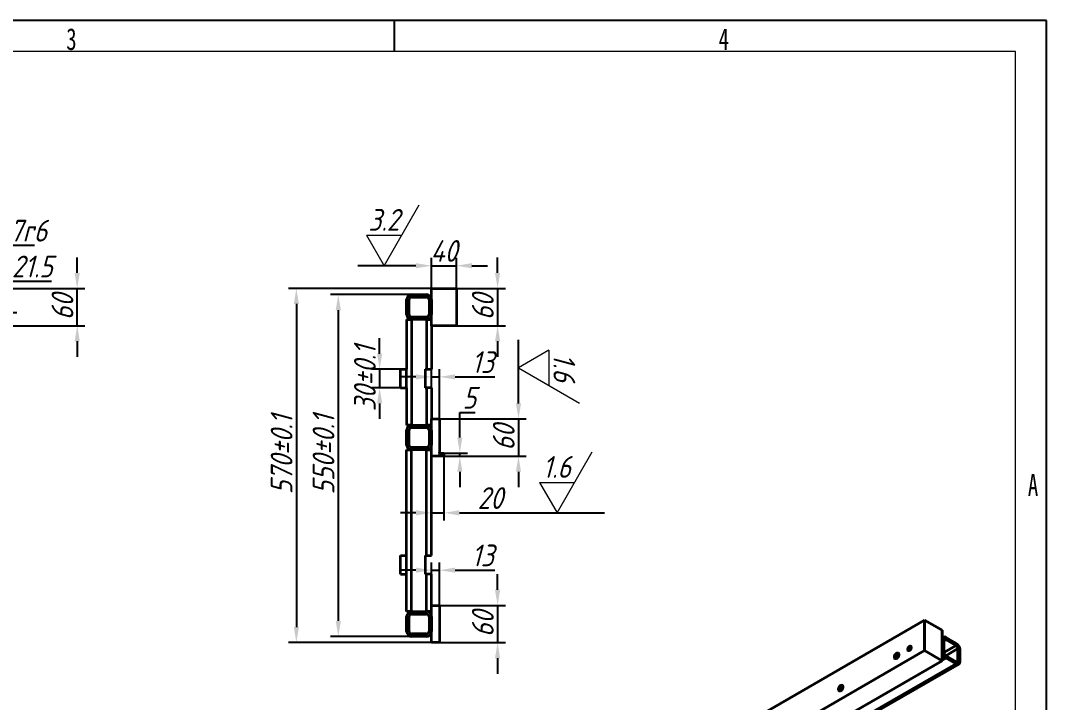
# Model space of a CAD drawing. Header units: millimetres. Extents: x 0 to 420, y 0 to 297.
# Drawn here: x 254.9 to 420, y 187.3 to 297 of the extents above; entities that cross this region are included whole.
import ezdxf
from ezdxf.enums import TextEntityAlignment as Align

# ---------------------------------------------------------------- set-up
doc = ezdxf.new("R2010")
doc.units = ezdxf.units.MM
doc.header["$PDSIZE"] = -1
for name, color, linetype in [('10', 7, 'Continuous'), ('5', 7, 'Continuous'), ('9', 7, 'Continuous')]:
    doc.layers.add(name, color=color, linetype=linetype)
doc.layers.add('标注层', color=4, linetype='Continuous', lineweight=15)
doc.layers.add('轮廓实线层', color=7, linetype='Continuous', lineweight=40)
doc.styles.add('Annotative', font='ARIAL.TTF')
doc.styles.add('SLDTEXTSTYLE0', font='TXT', dxfattribs={"width": 0.7})
doc.styles.get("Standard").update_dxf_attribs({"font": 'gbeitc.shx', "height": 3.5})
doc.dimstyles.new('ISO-25', dxfattribs={"dimtxt": 3.5, "dimasz": 2.5, "dimexe": 1.25, "dimexo": 0, "dimtad": 1, "dimtoh": 1, "dimdec": 1, "dimlfac": 10, "dimdsep": 46, "dimtxsty": 'Standard', "dimcen": 2.5, "dimadec": 0, "dimazin": 0, "dimtfac": 1, "dimtdec": 1, "dimtmove": 0, "dimatfit": 3, "dimfxl": 1, "dimarcsym": 0})
doc.dimstyles.new('对称偏差ISO-25', dxfattribs={"dimtxt": 3.5, "dimasz": 2.5, "dimexe": 1.25, "dimexo": 0, "dimtad": 1, "dimtoh": 1, "dimdec": 1, "dimlfac": 10, "dimdsep": 46, "dimtxsty": 'Standard', "dimcen": 2.5, "dimadec": 0, "dimazin": 0, "dimtol": 1, "dimtp": 0.1, "dimtm": 0.1, "dimtfac": 1, "dimtdec": 1, "dimtmove": 0, "dimatfit": 3, "dimfxl": 1, "dimarcsym": 0})

# ---------------------------------------------------------------- blocks, each defined once
blk = doc.blocks.new('_D_10')
at = {"layer": 'Defpoints', "color": 0, "lineweight": -3, "transparency": 16777216}
for p in [(239.45, 249.66), (239.54, 250.42)]:
    blk.add_point(p, dxfattribs=at)
at = {"layer": '标注层', "color": 0, "lineweight": -2, "transparency": 16777216}
for p, q in [((240.81, 260.8), (239.85, 252.91)), ((257.12, 260.8), (240.81, 260.8)), ((239.45, 249.66), (239.54, 250.42)), ((239.14, 247.18), (238.84, 244.7))]:
    blk.add_line(p, q, dxfattribs=at)
at = {"layer": '标注层', "color": 0, "lineweight": -3, "transparency": 16777216}
for points in [[(239.43, 252.96), (240.26, 252.85), (239.54, 250.42)], [(238.73, 247.23), (239.56, 247.13), (239.45, 249.66)]]:
    blk.add_solid(points, dxfattribs=at)
at = {"layer": '标注层', "color": 0, "transparency": 16777216, "insert": (241.59, 264.93), "char_height": 3.5, "attachment_point": 1}
blk.add_mtext('8X∅7.7r6', dxfattribs=at)
blk = doc.blocks.new('_D_13')
at = {"layer": 'Defpoints', "color": 0, "transparency": 16777216}
for p in [(240.13, 250.04), (242.93, 247.89), (253.05, 247.89)]:
    blk.add_point(p, dxfattribs=at)
at = {"layer": '标注层', "color": 0, "lineweight": -2, "transparency": 16777216}
for p, q in [((253.05, 252.54), (253.05, 255.04)), ((253.05, 255.04), (259.87, 255.04)), ((240.13, 250.04), (254.3, 250.04)), ((253.05, 247.89), (253.05, 250.04)), ((242.93, 247.89), (254.3, 247.89)), ((253.05, 245.39), (253.05, 242.89))]:
    blk.add_line(p, q, dxfattribs=at)
at = {"layer": '标注层', "color": 0, "transparency": 16777216}
for points in [[(252.63, 252.54), (253.46, 252.54), (253.05, 250.04)], [(252.63, 245.39), (253.46, 245.39), (253.05, 247.89)]]:
    blk.add_solid(points, dxfattribs=at)
at = {"layer": '标注层', "color": 0, "transparency": 16777216, "insert": (256.77, 259.17), "char_height": 3.5, "attachment_point": 2}
blk.add_mtext('21.5', dxfattribs=at)
blk = doc.blocks.new('_D_23')
at = {"layer": 'Defpoints', "color": 0, "lineweight": -3, "transparency": 16777216}
for p in [(317.82, 252.89), (306.02, 197.89), (317.82, 197.89)]:
    blk.add_point(p, dxfattribs=at)
at = {"layer": '标注层', "color": 0, "lineweight": -2, "transparency": 16777216}
for p, q in [((317.82, 252.89), (304.77, 252.89)), ((306.02, 250.39), (306.02, 200.39)), ((317.82, 197.89), (304.77, 197.89))]:
    blk.add_line(p, q, dxfattribs=at)
at = {"layer": '标注层', "color": 0, "lineweight": -3, "transparency": 16777216}
for points in [[(305.6, 250.39), (306.44, 250.39), (306.02, 252.89)], [(305.6, 200.39), (306.44, 200.39), (306.02, 197.89)]]:
    blk.add_solid(points, dxfattribs=at)
at = {"layer": '标注层', "color": 0, "transparency": 16777216, "insert": (301.9, 227.13), "char_height": 3.5, "attachment_point": 2, "rotation": 90}
blk.add_mtext('550±0.1', dxfattribs=at)
blk = doc.blocks.new('_D_24')
at = {"layer": 'Defpoints', "color": 0, "lineweight": -3, "transparency": 16777216}
for p in [(325.02, 253.89), (299.27, 196.89), (322.32, 196.89)]:
    blk.add_point(p, dxfattribs=at)
at = {"layer": '标注层', "color": 0, "lineweight": -2, "transparency": 16777216}
for p, q in [((325.02, 253.89), (298.02, 253.89)), ((299.27, 251.39), (299.27, 199.39)), ((322.32, 196.89), (298.02, 196.89))]:
    blk.add_line(p, q, dxfattribs=at)
at = {"layer": '标注层', "color": 0, "lineweight": -3, "transparency": 16777216}
for points in [[(298.86, 251.39), (299.69, 251.39), (299.27, 253.89)], [(298.86, 199.39), (299.69, 199.39), (299.27, 196.89)]]:
    blk.add_solid(points, dxfattribs=at)
at = {"layer": '标注层', "color": 0, "transparency": 16777216, "insert": (295.15, 227.13), "char_height": 3.5, "attachment_point": 2, "rotation": 90}
blk.add_mtext('570±0.1', dxfattribs=at)
blk = doc.blocks.new('_D_25')
at = {"layer": 'Defpoints', "color": 0, "transparency": 16777216}
for p in [(325.02, 253.89), (325.02, 247.89), (331.66, 247.89)]:
    blk.add_point(p, dxfattribs=at)
at = {"layer": '标注层', "color": 0, "lineweight": -2, "transparency": 16777216}
for p, q in [((331.66, 256.39), (331.66, 258.89)), ((325.02, 253.89), (332.91, 253.89)), ((331.66, 253.89), (331.66, 247.89)), ((325.02, 247.89), (332.91, 247.89)), ((331.66, 245.39), (331.66, 242.89))]:
    blk.add_line(p, q, dxfattribs=at)
at = {"layer": '标注层', "color": 0, "transparency": 16777216}
for points in [[(331.24, 256.39), (332.08, 256.39), (331.66, 253.89)], [(331.24, 245.39), (332.08, 245.39), (331.66, 247.89)]]:
    blk.add_solid(points, dxfattribs=at)
at = {"layer": '标注层', "color": 0, "transparency": 16777216, "insert": (327.53, 250.89), "char_height": 3.5, "attachment_point": 2, "rotation": 90}
blk.add_mtext('60', dxfattribs=at)
blk = doc.blocks.new('_D_26')
at = {"layer": 'Defpoints', "color": 0, "lineweight": -3, "transparency": 16777216}
for p in [(316.02, 240.89), (312.67, 237.89), (316.02, 237.89)]:
    blk.add_point(p, dxfattribs=at)
at = {"layer": '标注层', "color": 0, "lineweight": -2, "transparency": 16777216}
for p, q in [((312.67, 243.39), (312.67, 245.89)), ((316.02, 240.89), (311.42, 240.89)), ((312.67, 240.89), (312.67, 237.89)), ((316.02, 237.89), (311.42, 237.89)), ((312.67, 235.39), (312.67, 232.89))]:
    blk.add_line(p, q, dxfattribs=at)
at = {"layer": '标注层', "color": 0, "lineweight": -3, "transparency": 16777216}
for points in [[(312.26, 243.39), (313.09, 243.39), (312.67, 240.89)], [(312.26, 235.39), (313.09, 235.39), (312.67, 237.89)]]:
    blk.add_solid(points, dxfattribs=at)
at = {"layer": '标注层', "color": 0, "transparency": 16777216, "insert": (308.55, 239.39), "char_height": 3.5, "attachment_point": 2, "rotation": 90}
blk.add_mtext('30±0.1', dxfattribs=at)
blk = doc.blocks.new('_D_27')
at = {"layer": 'Defpoints', "color": 0, "transparency": 16777216}
for p in [(322.32, 232.89), (323.02, 226.89), (335.02, 226.89)]:
    blk.add_point(p, dxfattribs=at)
at = {"layer": '标注层', "color": 0, "lineweight": -2, "transparency": 16777216}
for p, q in [((335.02, 235.39), (335.02, 237.89)), ((322.32, 232.89), (336.27, 232.89)), ((335.02, 232.89), (335.02, 226.89)), ((323.02, 226.89), (336.27, 226.89)), ((335.02, 224.39), (335.02, 221.89))]:
    blk.add_line(p, q, dxfattribs=at)
at = {"layer": '标注层', "color": 0, "transparency": 16777216}
for points in [[(334.6, 235.39), (335.44, 235.39), (335.02, 232.89)], [(334.6, 224.39), (335.44, 224.39), (335.02, 226.89)]]:
    blk.add_solid(points, dxfattribs=at)
at = {"layer": '标注层', "color": 0, "transparency": 16777216, "insert": (330.9, 229.89), "char_height": 3.5, "attachment_point": 2, "rotation": 90}
blk.add_mtext('60', dxfattribs=at)
blk = doc.blocks.new('_D_28')
at = {"layer": 'Defpoints', "color": 0, "transparency": 16777216}
for p in [(322.32, 202.89), (322.32, 196.89), (331.66, 196.89)]:
    blk.add_point(p, dxfattribs=at)
at = {"layer": '标注层', "color": 0, "lineweight": -2, "transparency": 16777216}
for p, q in [((331.66, 205.39), (331.66, 207.89)), ((322.32, 202.89), (332.91, 202.89)), ((331.66, 202.89), (331.66, 196.89)), ((322.32, 196.89), (332.91, 196.89)), ((331.66, 194.39), (331.66, 191.89))]:
    blk.add_line(p, q, dxfattribs=at)
at = {"layer": '标注层', "color": 0, "transparency": 16777216}
for points in [[(331.24, 205.39), (332.08, 205.39), (331.66, 202.89)], [(331.24, 194.39), (332.08, 194.39), (331.66, 196.89)]]:
    blk.add_solid(points, dxfattribs=at)
at = {"layer": '标注层', "color": 0, "transparency": 16777216, "insert": (327.53, 199.89), "char_height": 3.5, "attachment_point": 2, "rotation": 90}
blk.add_mtext('60', dxfattribs=at)
blk = doc.blocks.new('_D_29')
at = {"layer": 'Defpoints', "color": 0, "transparency": 16777216}
for p in [(325.02, 257.54), (321.02, 253.89), (325.02, 253.89)]:
    blk.add_point(p, dxfattribs=at)
at = {"layer": '标注层', "color": 0, "lineweight": -2, "transparency": 16777216}
for p, q in [((321.02, 253.89), (321.02, 258.79)), ((325.02, 253.89), (325.02, 258.79)), ((318.52, 257.54), (316.02, 257.54)), ((321.02, 257.54), (325.02, 257.54)), ((327.52, 257.54), (330.02, 257.54))]:
    blk.add_line(p, q, dxfattribs=at)
at = {"layer": '标注层', "color": 0, "transparency": 16777216}
for points in [[(318.52, 257.96), (318.52, 257.13), (321.02, 257.54)], [(327.52, 257.96), (327.52, 257.13), (325.02, 257.54)]]:
    blk.add_solid(points, dxfattribs=at)
at = {"layer": '标注层', "color": 0, "transparency": 16777216, "insert": (323.02, 261.67), "char_height": 3.5, "attachment_point": 2}
blk.add_mtext('40', dxfattribs=at)
blk = doc.blocks.new('_D_30')
at = {"layer": 'Defpoints', "color": 0, "lineweight": -3, "transparency": 16777216}
for p in [(322.32, 239.66), (321.02, 232.89), (322.32, 232.89)]:
    blk.add_point(p, dxfattribs=at)
at = {"layer": '标注层', "color": 0, "lineweight": -2, "transparency": 16777216}
for p, q in [((318.52, 239.66), (316.02, 239.66)), ((321.02, 232.89), (321.02, 240.91)), ((321.02, 239.66), (322.32, 239.66)), ((322.32, 232.89), (322.32, 240.91)), ((324.82, 239.66), (331.2, 239.66))]:
    blk.add_line(p, q, dxfattribs=at)
at = {"layer": '标注层', "color": 0, "lineweight": -3, "transparency": 16777216}
for points in [[(318.52, 240.07), (318.52, 239.24), (321.02, 239.66)], [(324.82, 240.07), (324.82, 239.24), (322.32, 239.66)]]:
    blk.add_solid(points, dxfattribs=at)
at = {"layer": '标注层', "color": 0, "transparency": 16777216, "insert": (329.26, 243.78), "char_height": 3.5, "attachment_point": 2}
blk.add_mtext('13', dxfattribs=at)
blk = doc.blocks.new('_D_31')
at = {"layer": 'Defpoints', "color": 0, "lineweight": -3, "transparency": 16777216}
for p in [(321.02, 226.89), (323.02, 226.89), (321.02, 217.78)]:
    blk.add_point(p, dxfattribs=at)
at = {"layer": '标注层', "color": 0, "lineweight": -2, "transparency": 16777216}
for p, q in [((321.02, 226.89), (321.02, 216.53)), ((323.02, 226.89), (323.02, 216.53)), ((318.52, 217.78), (316.02, 217.78)), ((321.02, 217.78), (323.02, 217.78)), ((325.52, 217.78), (332.92, 217.78))]:
    blk.add_line(p, q, dxfattribs=at)
at = {"layer": '标注层', "color": 0, "lineweight": -3, "transparency": 16777216}
for points in [[(318.52, 218.2), (318.52, 217.37), (321.02, 217.78)], [(325.52, 218.2), (325.52, 217.37), (323.02, 217.78)]]:
    blk.add_solid(points, dxfattribs=at)
at = {"layer": '标注层', "color": 0, "transparency": 16777216, "insert": (330.47, 221.91), "char_height": 3.5, "attachment_point": 2}
blk.add_mtext('20', dxfattribs=at)
blk = doc.blocks.new('_D_32')
at = {"layer": 'Defpoints', "color": 0, "lineweight": -3, "transparency": 16777216}
for p in [(323.02, 227.39), (323.02, 226.89), (325.58, 226.89)]:
    blk.add_point(p, dxfattribs=at)
at = {"layer": '标注层', "color": 0, "lineweight": -2, "transparency": 16777216}
for p, q in [((325.58, 229.89), (325.58, 233.92)), ((325.58, 233.92), (328.03, 233.92)), ((323.02, 227.39), (326.83, 227.39)), ((323.02, 226.89), (326.83, 226.89)), ((325.58, 226.89), (325.58, 227.39)), ((325.58, 224.39), (325.58, 221.89))]:
    blk.add_line(p, q, dxfattribs=at)
at = {"layer": '标注层', "color": 0, "lineweight": -3, "transparency": 16777216}
for points in [[(325.17, 229.89), (326, 229.89), (325.58, 227.39)], [(325.17, 224.39), (326, 224.39), (325.58, 226.89)]]:
    blk.add_solid(points, dxfattribs=at)
at = {"layer": '标注层', "color": 0, "transparency": 16777216, "insert": (327.12, 238.05), "char_height": 3.5, "attachment_point": 2}
blk.add_mtext('5', dxfattribs=at)
blk = doc.blocks.new('_D_33')
at = {"layer": 'Defpoints', "color": 0, "lineweight": -3, "transparency": 16777216}
for p in [(322.32, 208.55), (321.02, 202.89), (322.32, 202.89)]:
    blk.add_point(p, dxfattribs=at)
at = {"layer": '标注层', "color": 0, "lineweight": -2, "transparency": 16777216}
for p, q in [((321.02, 202.89), (321.02, 209.8)), ((322.32, 202.89), (322.32, 209.8)), ((318.52, 208.55), (316.02, 208.55)), ((321.02, 208.55), (322.32, 208.55)), ((324.82, 208.55), (331.2, 208.55))]:
    blk.add_line(p, q, dxfattribs=at)
at = {"layer": '标注层', "color": 0, "lineweight": -3, "transparency": 16777216}
for points in [[(318.52, 208.97), (318.52, 208.14), (321.02, 208.55)], [(324.82, 208.97), (324.82, 208.14), (322.32, 208.55)]]:
    blk.add_solid(points, dxfattribs=at)
at = {"layer": '标注层', "color": 0, "transparency": 16777216, "insert": (329.26, 212.68), "char_height": 3.5, "attachment_point": 2}
blk.add_mtext('13', dxfattribs=at)
blk = doc.blocks.new('*D60')
at = {"layer": 'Defpoints', "color": 0, "transparency": 16777216}
for p in [(242.93, 253.89), (264, 253.89), (242.93, 247.89)]:
    blk.add_point(p, dxfattribs=at)
at = {"layer": '标注层', "color": 0, "lineweight": -2, "transparency": 16777216}
for p, q in [((264, 256.39), (264, 258.89)), ((242.93, 253.89), (265.25, 253.89)), ((264, 247.89), (264, 253.89)), ((242.93, 247.89), (265.25, 247.89)), ((264, 245.39), (264, 242.89))]:
    blk.add_line(p, q, dxfattribs=at)
at = {"layer": '标注层', "color": 0, "transparency": 16777216}
for points in [[(263.58, 256.39), (264.42, 256.39), (264, 253.89)], [(263.58, 245.39), (264.42, 245.39), (264, 247.89)]]:
    blk.add_solid(points, dxfattribs=at)
at = {"layer": '标注层', "color": 0, "transparency": 16777216, "insert": (261.63, 250.89), "char_height": 3.5, "attachment_point": 5, "rotation": 90}
blk.add_mtext('60', dxfattribs=at)
blk = doc.blocks.new('表面粗糙度')
for p, q in [((0, 0), (5.66, 9.8)), ((-2.83, 4.9), (0, 0)), ((-2.83, 4.9), (2.83, 4.9))]:
    blk.add_line(p, q)
at = {"style": 'Annotative'}
blk.add_attdef('3.2', text='', height=3.5, dxfattribs=at).set_placement((-0.05, 7.38), align=Align.MIDDLE_CENTER)

msp = doc.modelspace()

# ---------------------------------------------------------------- linework, layer by layer
at = {"color": 7, "linetype": 'Continuous', "lineweight": 40}
for p, q in [((256.132, 117.236), (400.382, 200.51)), ((400.382, 200.51), (400.382, 195.611)), ((403.21, 198.877), (400.382, 200.51)), ((403.21, 193.978), (403.21, 198.877)), ((403.376, 197.774), (403.21, 197.678)), ((403.376, 197.774), (403.21, 197.678)), ((403.21, 197.407), (403.21, 195.448)), ((403.493, 197.244), (403.493, 195.284)), ((405.473, 196.754), (403.776, 197.734)), ((405.473, 196.428), (403.776, 197.407)), ((256.132, 112.337), (400.382, 195.611)), ((400.382, 195.611), (403.21, 193.978)), ((405.756, 193.978), (405.756, 195.938)), ((406.038, 193.815), (406.038, 195.775)), ((258.96, 110.704), (403.21, 193.978)), ((390.1, 184.343), (405.873, 193.449)), ((390.1, 184.343), (405.873, 193.449)), ((403.776, 194.795), (405.473, 193.815)), ((403.776, 194.468), (405.473, 193.488))]:
    msp.add_line(p, q, dxfattribs=at)
at = {"color": 8, "linetype": 'Continuous', "lineweight": 40}
for p, q in [((403.776, 197.407), (403.493, 197.244)), ((405.473, 196.428), (403.493, 195.285)), ((405.756, 195.938), (403.775, 194.795)), ((405.473, 193.488), (389.916, 184.508)), ((403.776, 194.468), (403.21, 194.141)), ((405.756, 193.978), (405.473, 193.815))]:
    msp.add_line(p, q, dxfattribs=at)
at = {"color": 7, "linetype": 'Continuous', "lineweight": 40, "flags": 128}
for points in [[(396.236, 194.973), (396.223, 195.076), (396.184, 195.155), (396.124, 195.207), (396.045, 195.225), (395.954, 195.21), (395.858, 195.162), (395.764, 195.085), (395.678, 194.985), (395.608, 194.868), (395.558, 194.744), (395.532, 194.622), (395.532, 194.511), (395.558, 194.419), (395.608, 194.353), (395.678, 194.318), (395.764, 194.316), (395.858, 194.348), (395.954, 194.411), (396.045, 194.5), (396.124, 194.61), (396.184, 194.731), (396.223, 194.855), (396.236, 194.973)], [(398.221, 196.119), (398.208, 196.209), (398.169, 196.274), (398.109, 196.309), (398.033, 196.31), (397.949, 196.276), (397.865, 196.213), (397.789, 196.124), (397.729, 196.02), (397.69, 195.91), (397.677, 195.805), (397.69, 195.715), (397.729, 195.65), (397.789, 195.615), (397.865, 195.615), (397.949, 195.648), (398.033, 195.712), (398.109, 195.8), (398.169, 195.904), (398.208, 196.014), (398.221, 196.119)], [(387.239, 189.779), (387.226, 189.882), (387.188, 189.962), (387.127, 190.013), (387.048, 190.032), (386.958, 190.017), (386.862, 189.969), (386.767, 189.892), (386.682, 189.791), (386.611, 189.675), (386.561, 189.551), (386.535, 189.429), (386.535, 189.318), (386.561, 189.225), (386.611, 189.159), (386.682, 189.124), (386.767, 189.122), (386.862, 189.154), (386.958, 189.217), (387.048, 189.307), (387.127, 189.416), (387.188, 189.538), (387.226, 189.662), (387.239, 189.779)]]:
    msp.add_lwpolyline(points, dxfattribs=at)
at = {"color": 7, "linetype": 'Continuous', "lineweight": 40}
for centre, radius, start, end in [((403.555, 197.463), 0.349, 50.79679, 189.21398), ((403.665, 197.272), 0.175, 50.79654, 189.21403), ((404.81, 195.719), 1.229, 2.60551, 57.39448), ((396.637, 194.333), 0.755, 122.09218, 177.91314), ((398.67, 195.546), 0.646, 136.35095, 163.65408), ((404.438, 195.504), 1.229, 182.60548, 237.39451), ((404.107, 195.312), 0.615, 182.60546, 237.3946), ((405.141, 195.91), 0.615, 2.60546, 57.3946), ((405.583, 193.95), 0.175, 230.79654, 9.21403), ((405.694, 193.759), 0.349, 230.79673, 9.21404), ((387.64, 189.14), 0.755, 122.08894, 177.91638)]:
    msp.add_arc(centre, radius, start, end, dxfattribs=at)
at = {"layer": '10', "color": 7}
msp.add_line((315, 297), (315, 292), dxfattribs=at)
at = {"layer": '5', "color": 7, "lineweight": 15}
for p, q in [((415, 292), (25, 292)), ((415, 5), (415, 292))]:
    msp.add_line(p, q, dxfattribs=at)
at = {"layer": '9', "color": 7}
for p, q in [((420, 297), (0, 297)), ((420, 148.5), (420, 297))]:
    msp.add_line(p, q, dxfattribs=at)
at = {"layer": '标注层', "lineweight": -3}
for p, q in [((316.021, 257.542), (309.186, 257.542)), ((335.021, 237.892), (335.021, 245.605)), ((332.917, 217.784), (348.839, 217.784))]:
    msp.add_line(p, q, dxfattribs=at)
at = {"layer": '轮廓实线层', "linetype": 'ByBlock', "lineweight": 35}
for p, q in [((317.821, 252.892), (320.221, 252.892)), ((321.021, 247.892), (321.021, 253.892)), ((321.021, 253.892), (325.021, 253.892)), ((325.021, 253.892), (325.021, 247.892)), ((317.021, 249.692), (317.021, 252.092)), ((317.421, 249.692), (317.421, 252.092)), ((317.821, 252.492), (320.221, 252.492)), ((320.621, 252.092), (320.621, 249.692)), ((321.021, 252.092), (321.021, 249.692)), ((317.021, 248.892), (317.021, 240.892)), ((317.021, 248.892), (317.821, 248.892)), ((320.221, 249.292), (317.821, 249.292)), ((320.221, 248.892), (317.821, 248.892)), ((317.821, 248.892), (317.821, 231.892)), ((320.221, 248.892), (320.221, 240.892)), ((320.221, 248.892), (321.021, 248.892)), ((321.021, 247.892), (321.021, 240.892)), ((325.021, 247.892), (321.021, 247.892)), ((316.021, 240.892), (317.021, 240.892)), ((316.021, 237.892), (316.021, 240.892)), ((317.021, 237.892), (317.021, 240.892)), ((320.021, 240.892), (320.221, 240.892)), ((320.021, 240.892), (320.021, 237.892)), ((320.221, 240.892), (321.021, 240.892)), ((316.021, 237.892), (317.021, 237.892)), ((317.021, 237.892), (317.021, 231.892)), ((320.021, 237.892), (320.221, 237.892)), ((320.221, 237.892), (320.221, 231.892)), ((321.021, 237.892), (320.221, 237.892)), ((321.021, 237.892), (321.021, 232.892)), ((321.021, 226.892), (321.021, 232.892)), ((321.021, 232.892), (322.321, 232.892)), ((322.321, 232.892), (322.321, 227.462)), ((317.821, 231.892), (317.021, 231.892)), ((317.821, 231.892), (320.221, 231.892)), ((317.821, 231.492), (320.221, 231.492)), ((321.021, 231.892), (320.221, 231.892)), ((317.021, 228.692), (317.021, 231.092)), ((317.421, 228.692), (317.421, 231.092)), ((320.621, 231.092), (320.621, 228.692)), ((321.021, 231.092), (321.021, 228.692)), ((317.021, 210.892), (317.021, 227.892)), ((317.021, 227.892), (317.821, 227.892)), ((320.221, 228.292), (317.821, 228.292)), ((320.221, 227.892), (317.821, 227.892)), ((317.821, 201.892), (317.821, 227.892)), ((320.221, 210.892), (320.221, 227.892)), ((320.221, 227.892), (321.021, 227.892)), ((321.021, 210.892), (321.021, 226.892)), ((323.021, 226.892), (321.021, 226.892)), ((322.321, 227.462), (322.215, 227.356)), ((322.215, 227.356), (322.286, 227.286)), ((322.286, 227.286), (322.392, 227.392)), ((322.321, 227.392), (322.321, 227.462)), ((322.392, 227.392), (322.321, 227.392)), ((322.392, 227.392), (323.021, 227.392)), ((323.021, 227.392), (323.021, 226.892)), ((316.021, 210.892), (317.021, 210.892)), ((316.021, 207.892), (316.021, 210.892)), ((317.021, 207.892), (317.021, 210.892)), ((320.021, 210.892), (320.221, 210.892)), ((320.021, 210.892), (320.021, 207.892)), ((320.221, 210.892), (321.021, 210.892)), ((316.021, 207.892), (317.021, 207.892)), ((317.021, 201.892), (317.021, 207.892)), ((320.021, 207.892), (320.221, 207.892)), ((320.221, 201.892), (320.221, 207.892)), ((321.021, 207.892), (320.221, 207.892)), ((321.021, 202.892), (321.021, 207.892)), ((317.821, 201.892), (317.021, 201.892)), ((317.821, 201.892), (320.221, 201.892)), ((317.821, 201.492), (320.221, 201.492)), ((321.021, 201.892), (320.221, 201.892)), ((321.021, 202.892), (322.321, 202.892)), ((321.021, 196.892), (321.021, 202.892)), ((322.321, 202.892), (322.321, 196.892)), ((317.021, 198.692), (317.021, 201.092)), ((317.421, 198.692), (317.421, 201.092)), ((320.621, 201.092), (320.621, 198.692)), ((321.021, 201.092), (321.021, 198.692)), ((320.221, 198.292), (317.821, 198.292)), ((320.221, 197.892), (317.821, 197.892)), ((322.321, 196.892), (321.021, 196.892))]:
    msp.add_line(p, q, dxfattribs=at)
for centre, radius, start, end in [((317.821, 252.092), 0.8, 90, 180), ((320.221, 252.092), 0.8, 0, 90), ((317.821, 252.092), 0.4, 90, 180), ((320.221, 252.092), 0.4, 0, 90), ((317.821, 249.692), 0.8, 180, 270), ((317.821, 249.692), 0.4, 180, 270), ((320.221, 249.692), 0.8, 270, 0), ((320.221, 249.692), 0.4, 270, 0), ((317.821, 231.092), 0.8, 90, 180), ((317.821, 231.092), 0.4, 90, 180), ((320.221, 231.092), 0.8, 0, 90), ((320.221, 231.092), 0.4, 0, 90), ((317.821, 228.692), 0.8, 180, 270), ((317.821, 228.692), 0.4, 180, 270), ((320.221, 228.692), 0.8, 270, 0), ((320.221, 228.692), 0.4, 270, 0), ((317.821, 201.092), 0.8, 90, 180), ((317.821, 201.092), 0.4, 90, 180), ((320.221, 201.092), 0.8, 0, 90), ((320.221, 201.092), 0.4, 0, 90), ((317.821, 198.692), 0.8, 180, 270), ((317.821, 198.692), 0.4, 180, 270), ((320.221, 198.692), 0.8, 270, 0), ((320.221, 198.692), 0.4, 270, 0)]:
    msp.add_arc(centre, radius, start, end, dxfattribs=at)

# ---------------------------------------------------------------- block references
at = {"layer": '标注层'}
ref = msp.add_blockref('表面粗糙度', (313.403, 257.542), dxfattribs=at)
ref.add_attrib('3.2', '3.2', dxfattribs={"layer": '0', "height": 3.5}).set_placement((313.352, 264.926), align=Align.MIDDLE_CENTER)
ref = msp.add_blockref('表面粗糙度', (335.021, 241.099), dxfattribs=dict(at, rotation=270))
ref.add_attrib('3.2', '1.6', dxfattribs={"layer": '0', "height": 3.5, "rotation": 270}).set_placement((342.405, 241.15), align=Align.MIDDLE_CENTER)
ref = msp.add_blockref('表面粗糙度', (341.231, 217.784), dxfattribs=at)
ref.add_attrib('3.2', '1.6', dxfattribs={"layer": '0', "height": 3.5}).set_placement((341.179, 225.167), align=Align.MIDDLE_CENTER)

# ---------------------------------------------------------------- texts
at = {"layer": '10', "color": 7, "char_height": 3.5, "attachment_point": 2, "style": 'SLDTEXTSTYLE0'}
for s, insert in [('3', (263.074, 295.762)), ('4', (368.063, 295.762)), ('A', (417.837, 224.012))]:
    msp.add_mtext(s, dxfattribs=dict(at, insert=insert))

# ---------------------------------------------------------------- dimensions: what is measured, and where the dimension line sits
at = {"layer": '标注层'}
dim = msp.add_diameter_dim_2p(p1=(239.448, 249.66), p2=(239.542, 250.424), text='8X<>r6', dimstyle='ISO-25', dxfattribs=at)
dim.commit()
dim.dimension.update_dxf_attribs({"geometry": '_D_10', "text_midpoint": (249.351, 260.801), "dimtype": 163})
dim = msp.add_linear_dim(base=(325.021, 257.542), p1=(321.021, 253.892), p2=(325.021, 253.892), dimstyle='ISO-25', override={"dimtxsty": 'Standard'}, dxfattribs=at)
dim.commit()
dim.dimension.update_dxf_attribs({"geometry": '_D_29', "text_midpoint": (323.021, 257.542), "dimtype": 160})
for base, p1, p2, dimstyle, picture, middle in [((253.047, 247.892), (240.13, 250.042), (242.935, 247.892), 'ISO-25', '_D_13', (256.771, 255.042)), ((299.274, 196.892), (325.021, 253.892), (322.321, 196.892), '对称偏差ISO-25', '_D_24', (299.274, 227.132)), ((306.021, 197.892), (317.821, 252.892), (317.821, 197.892), '对称偏差ISO-25', '_D_23', (306.021, 227.132)), ((312.673, 237.892), (316.021, 240.892), (316.021, 237.892), '对称偏差ISO-25', '_D_26', (312.673, 239.392)), ((325.584, 226.892), (323.021, 227.392), (323.021, 226.892), 'ISO-25', '_D_32', (327.12, 233.92))]:
    dim = msp.add_linear_dim(base=base, p1=p1, p2=p2, angle=90, dimstyle=dimstyle, dxfattribs=at)
    dim.commit()
    dim.dimension.update_dxf_attribs({"geometry": picture, "text_midpoint": middle, "dimtype": 160})
dim = msp.add_linear_dim(base=(264, 253.892), p1=(242.935, 247.892), p2=(242.935, 253.892), angle=90, dimstyle='ISO-25', dxfattribs=at)
dim.commit()
dim.dimension.update_dxf_attribs({"geometry": '*D60', "text_midpoint": (261.625, 250.892)})
for base, p1, p2, picture, middle in [((331.659, 247.892), (325.021, 253.892), (325.021, 247.892), '_D_25', (331.659, 250.892)), ((335.021, 226.892), (322.321, 232.892), (323.021, 226.892), '_D_27', (335.021, 229.892)), ((331.659, 196.892), (322.321, 202.892), (322.321, 196.892), '_D_28', (331.659, 199.892))]:
    dim = msp.add_linear_dim(base=base, p1=p1, p2=p2, angle=90, dimstyle='ISO-25', override={"dimtxsty": 'Standard'}, dxfattribs=at)
    dim.commit()
    dim.dimension.update_dxf_attribs({"geometry": picture, "text_midpoint": middle, "dimtype": 160})
for base, p1, p2, picture, middle in [((322.321, 239.655), (321.021, 232.892), (322.321, 232.892), '_D_30', (329.259, 239.655)), ((321.021, 217.784), (323.021, 226.892), (321.021, 226.892), '_D_31', (330.469, 217.784)), ((322.321, 208.553), (321.021, 202.892), (322.321, 202.892), '_D_33', (329.259, 208.553))]:
    dim = msp.add_linear_dim(base=base, p1=p1, p2=p2, dimstyle='ISO-25', dxfattribs=at)
    dim.commit()
    dim.dimension.update_dxf_attribs({"geometry": picture, "text_midpoint": middle, "dimtype": 160})

doc.saveas('drawing.dxf')
